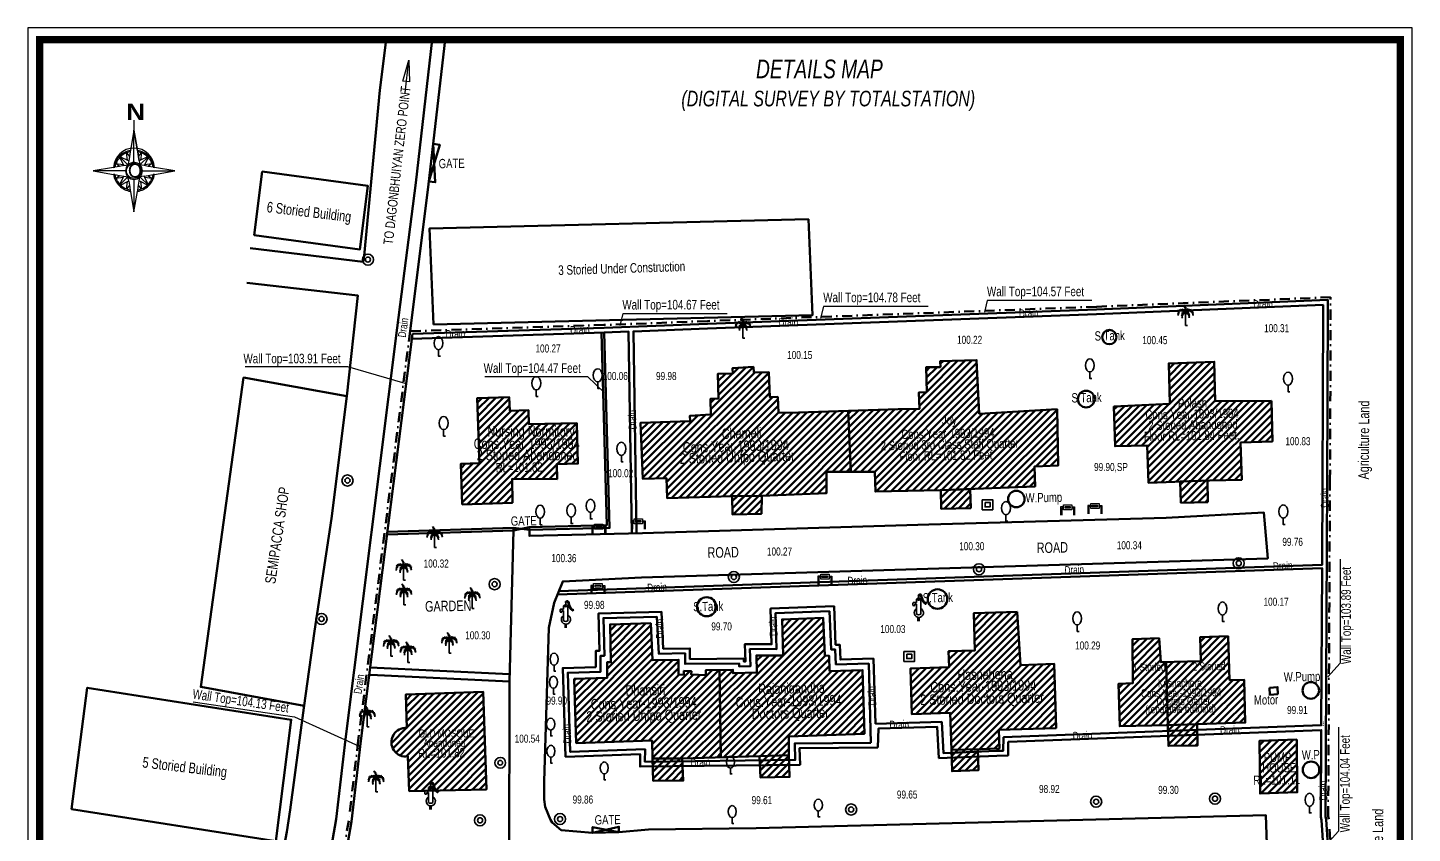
# Model space of a CAD drawing. Header units: inches. Extents: x 2762 to 13259, y 2807 to 10014.
# Drawn here: x 2762 to 7951, y 6995 to 10014 of the extents above; entities that cross this region are included whole.
import ezdxf

# ---------------------------------------------------------------- set-up
doc = ezdxf.new("R2010")
doc.units = ezdxf.units.IN
doc.header["$MEASUREMENT"] = 0
doc.linetypes.add('DASHDOT', pattern=[25.4, 12.7, -6.35, 0, -6.35])
for name, color, linetype, lineweight in [('BUILDING', 211, 'Continuous', 50), ('DIMENSION', 7, 'Continuous', 9), ('DRAIN_TANK', 150, 'Continuous', 50), ('EP', 1, 'Continuous', 35), ('Frame_1', 6, 'Continuous', 35), ('Frame_2', 5, 'Continuous', 50), ('GATE', 40, 'Continuous', 50), ('LAMP POST', 210, 'Continuous', 35), ('MANHOLE', 11, 'Continuous', 35), ('PROPERTY LINE', 10, 'Continuous', 50), ('ROAD', 92, 'Continuous', 50), ('SEMI PUCCA', 61, 'Continuous', 50), ('TEXT', 7, 'Continuous', 15), ('TREE', 106, 'Continuous', 35), ('TUBWELP12', 13, 'Continuous', 35), ('WALL', 46, 'Continuous', 50)]:
    doc.layers.add(name, color=color, linetype=linetype, lineweight=lineweight)
doc.layers.add('GV', color=10, linetype='Continuous')
doc.layers.add('NORT', color=7, linetype='Continuous')
doc.styles.add('DESCRIPTION', font='MSURVEY', dxfattribs={"height": 0.45})
doc.styles.add('MONOTEXT', font='txt')
doc.styles.add('ROMAN_SIMPLEX', font='swisscli.ttf')
doc.styles.get("Standard").update_dxf_attribs({"font": 'arial.ttf'})

# ---------------------------------------------------------------- blocks, each defined once
blk = doc.blocks.new('A$C0C8E30DC')
at = {"layer": 'TREE'}
blk.add_lwpolyline([(44, 65), (44, 0), (63, 0)], dxfattribs=at)
blk.add_ellipse((44, 131), major_axis=(0, 66), ratio=0.672742, dxfattribs=at)
blk = doc.blocks.new('A$C01564FFC')
at = {"layer": 'TREE'}
for p, q in [((3, 159), (17, 164)), ((17, 164), (7, 138)), ((14, 173), (29, 168)), ((41, 173), (17, 164)), ((17, 164), (20, 152)), ((29, 168), (27, 155)), ((29, 180), (41, 173)), ((41, 173), (35, 158)), ((66, 167), (41, 173)), ((54, 170), (45, 156)), ((47, 184), (54, 170)), ((66, 167), (54, 156)), ((61, 218), (71, 216)), ((61, 153), (75, 157)), ((80, 204), (62, 228)), ((66, 181), (66, 167)), ((83, 147), (66, 167)), ((67, 206), (80, 204)), ((68, 153), (83, 147)), ((71, 216), (71, 225)), ((71, 196), (83, 189)), ((73, 181), (85, 174)), ((75, 157), (78, 173)), ((75, 170), (84, 161)), ((80, 204), (82, 214)), ((85, 174), (80, 204)), ((83, 147), (80, 157)), ((83, 189), (90, 200)), ((83, 147), (85, 174)), ((83, 147), (102, 167)), ((88, 159), (83, 147)), ((83, 147), (104, 153)), ((83, 147), (98, 152)), ((84, 161), (95, 170)), ((85, 174), (94, 185)), ((93, 179), (93, 157)), ((93, 157), (112, 153)), ((102, 167), (110, 186)), ((102, 167), (131, 171)), ((116, 154), (102, 167)), ((129, 184), (116, 169)), ((116, 169), (132, 155)), ((131, 171), (148, 177)), ((131, 171), (154, 157)), ((136, 155), (131, 171)), ((142, 164), (158, 164)), ((144, 148), (142, 164)), ((148, 145), (154, 157)), ((154, 157), (168, 154)), ((154, 157), (164, 136)), ((0, 129), (7, 138)), ((1, 144), (12, 151)), ((1, 116), (5, 123)), ((7, 138), (3, 109)), ((5, 123), (8, 115)), ((7, 138), (13, 128)), ((12, 151), (17, 138)), ((41, 118), (53, 126)), ((42, 136), (58, 138)), ((42, 103), (48, 113)), ((44, 90), (48, 97)), ((58, 138), (48, 113)), ((48, 113), (55, 103)), ((48, 113), (48, 82)), ((48, 97), (52, 89)), ((52, 150), (71, 143)), ((53, 126), (59, 113)), ((83, 147), (58, 138)), ((58, 138), (63, 124)), ((71, 143), (68, 126)), ((75, 151), (83, 147)), ((83, 147), (78, 131)), ((83, 147), (83, 0)), ((83, 147), (111, 137)), ((89, 130), (83, 147)), ((83, 0), (105, 0)), ((97, 142), (119, 146)), ((105, 125), (97, 142)), ((106, 123), (111, 137)), ((111, 137), (128, 132)), ((111, 137), (124, 112)), ((114, 113), (118, 125)), ((117, 103), (124, 112)), ((118, 125), (131, 118)), ((121, 89), (125, 98)), ((124, 112), (133, 105)), ((124, 112), (126, 84)), ((125, 98), (129, 89)), ((155, 135), (159, 146)), ((159, 146), (172, 141)), ((159, 126), (164, 136)), ((164, 136), (173, 129)), ((164, 136), (169, 111)), ((164, 115), (166, 123)), ((166, 123), (172, 116))]:
    blk.add_line(p, q, dxfattribs=at)
blk = doc.blocks.new('A$C523241F9')
at = {"layer": 'EP'}
for radius in [66.6, 30.6]:
    blk.add_circle((67, 67), radius, dxfattribs=at)
blk = doc.blocks.new('A$C144E0197')
at = {"layer": 'GV', "ltscale": 0.5}
for p, q in [((0, 22.7), (0, 0)), ((7.7, 22.7), (0, 22.7)), ((3, 19.7), (3, 0)), ((7.7, 19.7), (3, 19.7)), ((30.7, 22.7), (38.4, 22.7)), ((30.7, 19.7), (35.4, 19.7)), ((35.4, 19.7), (35.4, 0)), ((38.4, 22.7), (38.4, 0))]:
    blk.add_line(p, q, dxfattribs=at)
for points in [[(7.7, 28.2), (30.7, 28.2), (30.7, 14.3), (7.7, 14.3)], [(12.2, 23.7), (26.2, 23.7), (26.2, 18.8), (12.2, 18.8)]]:
    blk.add_lwpolyline(points, close=True, dxfattribs=at)
blk = doc.blocks.new('A$C69525F90')
at = {"layer": 'MANHOLE'}
for points in [[(0, 115), (121, 115), (121, 0), (0, 0)], [(32, 83), (89, 83), (89, 32), (32, 32)]]:
    blk.add_lwpolyline(points, close=True, dxfattribs=at)
blk = doc.blocks.new('A$C43797EEB')
at = {"layer": 'LAMP POST'}
for major_axis in [(-45.5, 45.5), (-20, 20)]:
    blk.add_ellipse((64, 64), major_axis=major_axis, ratio=1, start_param=3.926991, end_param=10.210176, dxfattribs=at)
blk = doc.blocks.new('A$C36661D52')
at = {"layer": 'TUBWELP12'}
for p, q in [((2.9, 15.6), (0.3, 15.6)), ((2.9, 14.3), (1.5, 14.3)), ((1.5, 14.3), (1.5, 13.4)), ((2.9, 18.4), (2.9, 15.6)), ((2.9, 14.3), (2.9, 5.9)), ((4.7, 17.6), (4.7, 21.2)), ((4.7, 17.6), (4.9, 17.6)), ((4.9, 17.6), (4.9, 21.2)), ((6.6, 18.4), (6.6, 5.9)), ((4.1, 3.3), (4.1, 0)), ((5.2, 3.2), (5.2, 0))]:
    blk.add_line(p, q, dxfattribs=at)
for points in [[(0.3, 15.6, 0.260559), (0, 14.8), (0, 13.4)], [(0, 13.4, 0.691907), (1.5, 13.4, 0.220432)], [(2.9, 18.4, -0.20171), (4.7, 19.2, -0.20171)], [(2.9, 18.4, 0.20171), (4.7, 17.6, 0.20171)], [(4.9, 22, -0.471821), (6.8, 22.3, -0.153), (7.5, 21, 0.080075), (9.2, 16.6, 0.193066), (11.1, 15.2), (10.5, 14.2), (8.4, 16), (7.3, 18.7), (6.4, 21.4, 0.466022), (5.2, 21.8)], [(4.9, 19.2, -0.188588), (6.6, 18.4)], [(4.9, 17.6, 0.188588), (6.6, 18.4)]]:
    blk.add_lwpolyline(points, format="xyb", dxfattribs=at)
blk.add_circle((4.9, 21.6), 0.429, dxfattribs=at)
for centre, radius, start, end in [((4.9, 7), 3.85, 121.7231, 64.8228), ((4.7, 9.4), 3.99, 242.676, 297.324)]:
    blk.add_arc(centre, radius, start, end, dxfattribs=at)
blk = doc.blocks.new('*E1')
at = {"layer": 'TEXT', "color": 7, "linetype": 'Continuous', "lineweight": -3}
blk.add_arc((0, 0), 13.3, 89.9955, 90, dxfattribs=at)
blk = doc.blocks.new('A$C1DCF76E5')
at = {"layer": 'NORT', "color": 212, "linetype": 'Continuous', "lineweight": -3}
for p, q in [((45, 100.9), (45, 90)), ((45, 54.3), (45, 90)), ((45, 54.3), (45, 90)), ((35.7, 45), (0, 45)), ((45, 35.7), (45, 0)), ((54.3, 45), (90, 45))]:
    blk.add_line(p, q, dxfattribs=at)
at = {"layer": 'NORT', "color": 7, "linetype": 'Continuous', "lineweight": -3}
for p, q in [((45, 90), (41.2, 67.6)), ((48.8, 67.6), (45, 90)), ((45, 90), (48.8, 67.6)), ((29.4, 59.8), (28.8, 61.2)), ((30.1, 60.5), (28.8, 61.2)), ((28.8, 61.2), (30.1, 60.5)), ((28.8, 61.2), (28.8, 61.2)), ((28.8, 61.2), (29.4, 59.8)), ((38.4, 51.6), (28.8, 61.2)), ((36.8, 64.9), (40, 60.7)), ((37.8, 56.8), (36.8, 64.9)), ((40.9, 66.1), (40, 60.7)), ((40.9, 66.1), (41.2, 67.6)), ((40.9, 66.1), (41.2, 67.6)), ((41.2, 67.6), (40.9, 66.1)), ((40.9, 66.1), (40.9, 66.1)), ((48.8, 67.6), (48.8, 67.6)), ((49.1, 66.1), (48.8, 67.6)), ((48.8, 67.6), (49.1, 66.1)), ((50, 60.7), (49.1, 66.1)), ((49.1, 66.1), (49.1, 66.1)), ((49.1, 66.1), (50, 60.7)), ((49.1, 66.1), (49.1, 66.1)), ((50, 60.7), (53.2, 64.9)), ((51.6, 51.6), (61.2, 61.2)), ((53.2, 64.9), (52.2, 56.8)), ((59.8, 60.5), (61.2, 61.2)), ((61.2, 61.2), (59.8, 60.5)), ((60.5, 59.8), (61.2, 61.2)), ((61.2, 61.2), (60.5, 59.8)), ((61.2, 61.2), (61.2, 61.2)), ((22.4, 48.8), (0, 45)), ((23.9, 49.1), (22.4, 48.8)), ((22.4, 48.8), (23.9, 49.1)), ((22.4, 48.8), (22.4, 48.8)), ((29.2, 50), (23.9, 49.1)), ((23.9, 49.1), (23.9, 49.1)), ((29.2, 50), (25.1, 53.2)), ((25.1, 53.2), (33.2, 52.2)), ((33.9, 50.8), (29.2, 50)), ((29.4, 59.8), (29.4, 59.8)), ((29.4, 59.8), (33.2, 52.2)), ((30.1, 60.5), (37.8, 56.8)), ((30.1, 60.5), (30.1, 60.5)), ((33.2, 52.2), (33.9, 50.8)), ((33.9, 50.8), (38.4, 51.6)), ((37.8, 56.8), (39.2, 56.1)), ((39.2, 56.1), (38.4, 51.6)), ((38.4, 51.6), (38.4, 51.6)), ((40, 60.7), (39.2, 56.1)), ((45, 54.3), (45, 54.3)), ((50.8, 56.1), (50, 60.7)), ((50, 60.7), (50.8, 56.1)), ((50, 60.7), (50, 60.7)), ((52.2, 56.8), (50.8, 56.1)), ((50.8, 56.1), (51.6, 51.6)), ((50.8, 56.1), (51.6, 51.6)), ((50.8, 56.1), (50.8, 56.1)), ((51.6, 51.6), (51.6, 51.6)), ((51.6, 51.6), (51.6, 51.6)), ((56.1, 50.8), (51.6, 51.6)), ((59.8, 60.5), (52.2, 56.8)), ((56.8, 52.2), (56.1, 50.8)), ((60.7, 50), (56.1, 50.8)), ((60.5, 59.8), (56.8, 52.2)), ((56.8, 52.2), (64.8, 53.2)), ((59.8, 60.5), (59.8, 60.5)), ((60.5, 59.8), (60.5, 59.8)), ((64.8, 53.2), (60.7, 50)), ((66.1, 49.1), (60.7, 50)), ((66.1, 49.1), (67.6, 48.8)), ((66.1, 49.1), (67.6, 48.8)), ((66.1, 49.1), (66.1, 49.1)), ((67.6, 48.8), (66.1, 49.1)), ((90, 45), (67.6, 48.8)), ((0, 45), (22.4, 41.2)), ((23.9, 40.9), (22.4, 41.2)), ((23.9, 40.9), (22.4, 41.2)), ((22.4, 41.2), (23.9, 40.9)), ((23.9, 40.9), (23.9, 40.9)), ((23.9, 40.9), (29.2, 40)), ((25.1, 36.8), (29.2, 40)), ((33.2, 37.8), (25.1, 36.8)), ((38.4, 38.4), (28.8, 28.8)), ((29.2, 40), (33.9, 39.2)), ((29.4, 30.1), (33.2, 37.8)), ((30.1, 29.4), (37.8, 33.2)), ((33.2, 37.8), (33.9, 39.2)), ((33.9, 39.2), (38.4, 38.4)), ((36.8, 25.1), (37.8, 33.2)), ((37.8, 33.2), (39.2, 33.9)), ((39.2, 33.9), (38.4, 38.4)), ((38.4, 38.4), (38.4, 38.4)), ((39.2, 33.9), (40, 29.2)), ((50, 29.2), (50.8, 33.9)), ((50.8, 33.9), (51.6, 38.4)), ((52.2, 33.2), (50.8, 33.9)), ((56.1, 39.2), (51.6, 38.4)), ((51.6, 38.4), (61.2, 28.8)), ((51.6, 38.4), (51.6, 38.4)), ((52.2, 33.2), (53.2, 25.1)), ((59.8, 29.4), (52.2, 33.2)), ((56.1, 39.2), (60.7, 40)), ((56.8, 37.8), (56.1, 39.2)), ((64.8, 36.8), (56.8, 37.8)), ((60.5, 30.1), (56.8, 37.8)), ((60.7, 40), (66.1, 40.9)), ((60.7, 40), (64.8, 36.8)), ((66.1, 40.9), (67.6, 41.2)), ((67.6, 41.2), (66.1, 40.9)), ((66.1, 40.9), (66.1, 40.9)), ((67.6, 41.2), (90, 45)), ((67.6, 41.1), (67.6, 41.2)), ((29.4, 30.1), (28.8, 28.8)), ((28.8, 28.8), (29.4, 30.1)), ((30.1, 29.4), (28.8, 28.8)), ((30.1, 29.4), (28.8, 28.8)), ((28.8, 28.8), (30.1, 29.4)), ((28.8, 28.8), (28.8, 28.8)), ((29.4, 30.1), (29.4, 30.1)), ((30.1, 29.4), (30.1, 29.4)), ((40, 29.2), (36.8, 25.1)), ((40, 29.2), (40.9, 23.9)), ((40.9, 23.9), (41.2, 22.4)), ((40.9, 23.9), (40.9, 23.9)), ((41.2, 22.4), (40.9, 23.9)), ((41.1, 22.4), (41.2, 22.4)), ((41.2, 22.4), (45, 0)), ((45, 0), (48.8, 22.4)), ((49.1, 23.9), (48.8, 22.4)), ((49.1, 23.9), (48.8, 22.4)), ((48.8, 22.4), (49.1, 23.9)), ((49.1, 23.9), (50, 29.2)), ((49.1, 23.9), (49.1, 23.9)), ((53.2, 25.1), (50, 29.2)), ((59.8, 29.4), (61.2, 28.8)), ((59.8, 29.4), (59.8, 29.4)), ((61.2, 28.8), (59.8, 29.4)), ((60.5, 30.1), (61.2, 28.8)), ((60.5, 30.1), (60.5, 30.1)), ((61.2, 28.8), (60.5, 30.1)), ((61.2, 28.8), (61.2, 28.8))]:
    blk.add_line(p, q, dxfattribs=at)
at = {"layer": 'NORT', "color": 7, "linetype": 'Continuous', "lineweight": -3, "extrusion": (0, 0, -1)}
for q in [(48.8, 67.6), (49.1, 66.1)]:
    blk.add_line((48.8, 67.6), q, dxfattribs=at)
at = {"layer": 'NORT', "color": 32, "linetype": 'Continuous', "lineweight": -3}
blk.add_line((45.8, 54.3), (45, 54.3), dxfattribs=at)
at = {"layer": 'NORT', "color": 170}
blk.add_arc((45, 47.5), 22.6, 3.3364, 176.6654, dxfattribs=at)
at = {"layer": 'NORT', "color": 7, "linetype": 'Continuous', "lineweight": -3}
for major_axis, start_param, end_param in [((16.2, 16.2), 1.570792, 2.187972), ((16.2, 16.2), 0.953618, 1.570797), ((15.2, 15.2), 1.178098, 1.547984), ((-15.2, 15.2), -0.593641, -0.392702), ((16.2, 16.2), 0.000004, 0.617184), ((15.2, 15.2), 0.392699, 0.593638), ((15.2, 15.2), 0.022808, 0.392694), ((16.2, 16.2), 5.666011, 6.28319), ((-15.2, 15.2), 0.392699, 0.593638), ((15.2, 15.2), 1.593605, 1.963491), ((-15.2, 15.2), 4.31969, 4.689576), ((-15.2, 15.2), 4.118733, 4.319672), ((16.2, 16.2), 2.524421, 3.1416), ((-15.2, 15.2), 0.977139, 1.178078), ((-15.2, 15.2), 1.178097, 1.547984), ((-15.2, 15.2), 3.164388, 3.534274), ((-16.2, 16.2), 3.141586, 3.758765), ((15.2, 15.2), 5.105088, 5.306027), ((16.2, 16.2), 3.141587, 3.758766), ((15.2, 15.2), 3.164418, 3.534304), ((-15.2, 15.2), 1.963496, 2.164434), ((-16.2, 16.2), 2.524424, 3.141603), ((-15.2, 15.2), 2.547982, 2.748921), ((15.2, 15.2), 4.31969, 4.689576)]:
    blk.add_ellipse((45, 45), major_axis=major_axis, ratio=1, start_param=start_param, end_param=end_param, dxfattribs=at)
at = {"layer": 'NORT', "color": 32, "linetype": 'Continuous', "lineweight": -3}
for major_axis, start_param, end_param in [((-6.59, 6.59), 0, 0.785398), ((5.83, 5.83), 5.497787, 11.780972), ((6.59, 6.59), 0.785399, 1.570796), ((-6.59, 6.59), -0.87655, -0.785477), ((-6.59, 6.59), -1.223673, -0.87655), ((-6.59, 6.59), 4.712389, 5.059512), ((-6.59, 6.59), 3.926999, 4.712369), ((-6.59, 6.59), 0.785399, 1.570796), ((6.59, 6.59), 3.141593, 3.926991), ((-6.59, 6.59), 2.356195, 3.141592), ((-6.59, 6.59), 3.141593, 3.926998)]:
    blk.add_ellipse((45, 45), major_axis=major_axis, ratio=1, start_param=start_param, end_param=end_param, dxfattribs=at)
at = {"layer": 'NORT', "linetype": 'Continuous', "xscale": 0.6997729298727791, "yscale": 0.699772929878236, "zscale": 0.6997729297315451}
blk.add_blockref('*E1', (45, 45), dxfattribs=at)
at = {"layer": 'NORT', "insert": (36.4, 119), "char_height": 18, "attachment_point": 1}
blk.add_mtext('{\\fArial Black|b0|i0|c0|p34;\\H1x;\\C0;N\\Ftxt.shx|c0;\\C256;}', dxfattribs=at)
at = {"layer": 'NORT', "color": 104, "insert": (38, 52.7), "char_height": 14.87, "width": 21.288, "attachment_point": 1, "rotation": 1.0026}
blk.add_mtext('{\\fVerdana|b0|i0|c0|p34;O}', dxfattribs=at)

msp = doc.modelspace()

# ---------------------------------------------------------------- hatches: boundary and pattern name
at = {"layer": 'BUILDING'}
h = msp.add_hatch(dxfattribs=at)
h.set_pattern_fill('ANSI31', color=256, scale=150, style=0)
h.paths.add_polyline_path([(5575.4, 8571.3), (5572.6, 8630.7), (5542.4, 8629.9), (5539, 8723.7), (5483, 8722.2), (5481.5, 8742.9), (5403.1, 8738.3), (5403.8, 8718), (5348.2, 8716.7), (5350.9, 8624.7), (5320.3, 8622.7), (5321.7, 8564.3), (5243.2, 8559.5), (5244, 8539.5), (5058.5, 8532.7), (5066.6, 8323.9), (5155.2, 8326), (5157.9, 8251.5), (5401.9, 8258.3), (5512.6, 8260.3), (5755.3, 8269.5), (5755.3, 8349.7), (5846.1, 8349.7), (5837, 8578.4), (5650.3, 8572.4)])
h.paths.add_polyline_path([(5511.3, 8192.3), (5512.6, 8260.3), (5401.9, 8258.3), (5403.3, 8189.2)])
h.paths.add_polyline_path([(5192.5, 8355.8), (5668, 8369.1), (5665.9, 8444.8), (5190.4, 8431.6)], flags=24)
h.paths.add_polyline_path([(5206.7, 8404.2), (5650.7, 8416.5), (5648.8, 8484.6), (5204.8, 8472.3)], flags=24)
h.paths.add_polyline_path([(5353.3, 8461.1), (5527.8, 8466), (5526.1, 8527.8), (5351.6, 8523)], flags=24)
h = msp.add_hatch(dxfattribs=at)
h.set_pattern_fill('ANSI31', color=256, scale=150, style=0)
h.paths.add_polyline_path([(6104.4, 8586), (6023.7, 8584.3), (5837, 8578.4), (5846.1, 8349.7), (5936.8, 8349.8), (5938.9, 8275.4), (6181.7, 8280.4), (6183.3, 8280.4), (6183.3, 8280.4), (6293.6, 8285), (6537.1, 8295), (6535.4, 8369.9), (6623.3, 8373), (6619.6, 8584.4), (6328, 8567.6), (6318.1, 8768.4), (6181.6, 8764.6), (6182.4, 8742.5), (6128.3, 8741.6), (6131, 8648.7), (6101.1, 8646.7)])
h.paths.add_polyline_path([(6183.3, 8280.4), (6293.6, 8285), (6295.7, 8213.6), (6184.6, 8211.3), (6183.3, 8280.4), (6181.7, 8280.4), (5938.9, 8275.4), (5936.8, 8349.8), (5755.3, 8349.7), (5755.3, 8269.5), (5512.6, 8260.3), (5511.3, 8192.3), (5403.3, 8189.2), (5401.9, 8258.3), (5512.6, 8260.3), (5755.3, 8269.5), (5755.3, 8349.7), (5936.8, 8349.8), (5938.9, 8275.4), (6181.7, 8280.4), (6183.3, 8280.4)])
h.paths.add_polyline_path([(6020.2, 8380.3), (6427.6, 8387.7), (6426.7, 8441.2), (6019.2, 8433.9)], flags=24)
h.paths.add_polyline_path([(5948.4, 8418.8), (6505.3, 8428.9), (6504.2, 8485.2), (5947.4, 8475.1)], flags=24)
h.paths.add_polyline_path([(6026.6, 8457.9), (6416.8, 8465), (6415.8, 8524.8), (6025.5, 8517.7)], flags=24)
h.paths.add_polyline_path([(6176.3, 8506.7), (6257.4, 8508.2), (6256.2, 8573.7), (6175.1, 8572.2)], flags=24)
h = msp.add_hatch(dxfattribs=at)
h.set_pattern_fill('ANSI31', color=256, scale=150, style=0)
h.paths.add_polyline_path([(7422.6, 8615.1), (7212.2, 8614), (7208.3, 8762.2), (7037.9, 8756.2), (7041.9, 8604.2), (6832.5, 8594.3), (6836.8, 8445.8), (6956.9, 8448.9), (6962.1, 8309), (7192, 8317), (7311.7, 8320.1), (7307.3, 8459.2), (7426.4, 8463.7)])
h.paths.add_polyline_path([(7183, 8316.7), (7081, 8313), (7083.5, 8234.1), (7184, 8236.4)])
h.paths.add_polyline_path([(6936, 8454.8), (7343.4, 8462.2), (7342.4, 8515.7), (6935, 8508.3)], flags=24)
h.paths.add_polyline_path([(6951.6, 8495.5), (7319.9, 8502.2), (7319, 8556.6), (6950.6, 8549.9)], flags=24)
h.paths.add_polyline_path([(6941.6, 8531.4), (7331.9, 8538.5), (7330.8, 8598.3), (6940.5, 8591.2)], flags=24)
h.paths.add_polyline_path([(7063.8, 8579.2), (7192.6, 8581.5), (7191.7, 8634.7), (7062.9, 8632.4)], flags=24)
h = msp.add_hatch(dxfattribs=at)
h.set_pattern_fill('ANSI31', color=256, scale=150, style=0)
h.paths.add_polyline_path([(4640, 8528.2), (4638.5, 8581), (4568.5, 8578.7), (4566.4, 8629.4), (4446.3, 8625.8), (4454.3, 8382.6), (4385.3, 8379.7), (4390.3, 8227.6), (4578.1, 8233.8), (4577.1, 8323.1), (4745.7, 8322.2), (4744.7, 8378.6), (4823.5, 8380.8), (4819.9, 8531.6)])
h.paths.add_polyline_path([(4507.2, 8337.7), (4726.7, 8341.7), (4725.7, 8395.2), (4506.2, 8391.2)], flags=24)
h.paths.add_polyline_path([(4432.9, 8381.7), (4852.1, 8381.7), (4852.1, 8443.6), (4432.9, 8443.6)], flags=9)
h.paths.add_polyline_path([(4421.9, 8419.3), (4866.1, 8419.3), (4866.1, 8487.3), (4421.9, 8487.3)], flags=9)
h.paths.add_polyline_path([(4471.8, 8459.3), (4854.8, 8459.3), (4854.8, 8533.8), (4471.8, 8533.8)], flags=9)
h = msp.add_hatch(dxfattribs=at)
h.set_pattern_fill('ANSI31', color=256, scale=150, style=0)
edge = h.paths.add_edge_path()
edge.add_line((5890.6, 7606.7), (5767.2, 7603.1))
edge.add_line((5767.2, 7603.1), (5765.2, 7660.4))
edge.add_line((5765.2, 7660.4), (5749.2, 7660.9))
edge.add_line((5749.2, 7660.9), (5743.3, 7802.3))
edge.add_line((5743.3, 7802.3), (5588.9, 7796.6))
edge.add_line((5588.9, 7796.6), (5593.1, 7661.4))
edge.add_line((5593.1, 7661.4), (5492.8, 7661.8))
edge.add_line((5492.8, 7661.8), (5494.8, 7598.2))
edge.add_line((5494.8, 7598.2), (5405.1, 7595))
edge.add_line((5405.1, 7595), (5404.7, 7607.8))
edge.add_line((5404.7, 7607.8), (5354, 7607.2))
edge.add_line((5354, 7607.2), (5359.5, 7280))
edge.add_line((5359.5, 7280), (5387.5, 7280.9))
edge.add_ellipse((5395.4, 7261.8), major_axis=(0, 22.4), ratio=0.672742, start_angle=330.7431, end_angle=391.5999, ccw=False)
edge.add_line((5402.8, 7281.3), (5504.9, 7284.4))
edge.add_line((5504.9, 7284.4), (5614.5, 7287.8))
edge.add_line((5614.5, 7287.8), (5613.8, 7357.6))
edge.add_line((5613.8, 7357.6), (5897.7, 7368.1))
edge.add_line((5897.7, 7368.1), (5890.6, 7606.7))
h.paths.add_polyline_path([(5614.5, 7287.8), (5504.9, 7284.4), (5505.5, 7268.5), (5615.1, 7269.8)])
h.paths.add_polyline_path([(5615.1, 7269.8), (5505.5, 7268.5), (5506.2, 7250.5), (5615.7, 7251.8)])
h.paths.add_polyline_path([(5615.7, 7251.8), (5506.2, 7250.5), (5508, 7204.4), (5617.2, 7206.6)])
h.paths.add_polyline_path([(5464.9, 7409.6), (5784.7, 7416), (5783.4, 7480.1), (5463.6, 7473.7)], flags=24)
h.paths.add_polyline_path([(5403.8, 7450.1), (5847.9, 7459.1), (5846.6, 7527.1), (5402.5, 7518.1)], flags=24)
h.paths.add_polyline_path([(5487.1, 7493.3), (5765.1, 7499), (5763.6, 7573.7), (5485.6, 7568.1)], flags=24)
h = msp.add_hatch(dxfattribs=at)
h.set_pattern_fill('ANSI31', color=256, scale=150, style=0)
h.paths.add_polyline_path([(6608.9, 7629.7), (6482, 7625.6), (6470, 7824.8), (6307.4, 7819.8), (6311.6, 7680.4), (6213, 7677.1), (6215.3, 7618.2), (6070.2, 7612.2), (6075.2, 7441.5), (6219.2, 7446.2), (6224.1, 7307.4), (6333.2, 7310.5), (6403.2, 7313.3), (6401.8, 7382.5), (6615.7, 7389.2)])
h.paths.add_polyline_path([(6323, 7310.2), (6224.1, 7307.4), (6224.3, 7297), (6323.2, 7301)])
h.paths.add_polyline_path([(6323.2, 7301), (6224.3, 7297), (6224.8, 7279), (6323.6, 7283)])
h.paths.add_polyline_path([(6323.6, 7283), (6224.8, 7279), (6226, 7227.5), (6324.7, 7231.2)])
h.paths.add_polyline_path([(6095.7, 7462.1), (6600.9, 7472.3), (6599.7, 7536.4), (6094.4, 7526.2)], flags=24)
h.paths.add_polyline_path([(6133.8, 7506.3), (6577.9, 7515.3), (6576.5, 7583.3), (6132.4, 7574.4)], flags=24)
h.paths.add_polyline_path([(6235.9, 7557.8), (6464.9, 7562.5), (6463.6, 7623.1), (6234.7, 7618.4)], flags=24)
h = msp.add_hatch(dxfattribs=at)
h.set_pattern_fill('ANSI31', color=256, scale=150, style=0)
h.paths.add_polyline_path([(5354, 7607.2), (5303.3, 7606.7), (5302.7, 7587.9), (5248.6, 7589.6), (5249, 7602.4), (5221.3, 7603.5), (5220.3, 7588.4), (5200.6, 7589.8), (5201.2, 7645.4), (5103.8, 7643.8), (5096.6, 7782.3), (4944.2, 7778), (4947.7, 7635.9), (4932.8, 7636.1), (4932.9, 7577.2), (4810.1, 7573.5), (4817.8, 7333.1), (5101.6, 7342.6), (5103.8, 7275), (5214.1, 7275.6), (5359.5, 7280)])
h.paths.add_polyline_path([(5214.1, 7275.6), (5103.8, 7275), (5104.1, 7263.7), (5214.6, 7265)])
h.paths.add_polyline_path([(5214.6, 7265), (5104.1, 7263.7), (5104.7, 7245.7), (5215.5, 7247)])
h.paths.add_polyline_path([(5215.5, 7247), (5104.7, 7245.7), (5106.2, 7191.4), (5218.2, 7192.8)])
h.paths.add_polyline_path([(4842.4, 7389.5), (5318, 7399.1), (5316.4, 7474.9), (4840.8, 7465.3)], flags=24)
h.paths.add_polyline_path([(4861.2, 7442.3), (5305.2, 7451.3), (5303.9, 7519.4), (4859.8, 7510.4)], flags=24)
h.paths.add_polyline_path([(4992.5, 7499.2), (5178.9, 7502.9), (5177.7, 7563.5), (4991.3, 7559.7)], flags=24)
h = msp.add_hatch(dxfattribs=at)
h.set_pattern_fill('ANSI31', color=256, scale=150, style=0)
h.paths.add_polyline_path([(7320.2, 7570.4), (7266.2, 7569.1), (7260.3, 7733.8), (7155.8, 7729.8), (7158.3, 7640.5), (7008.1, 7636.8), (7001.8, 7726), (6901.8, 7722.4), (6903.9, 7558), (6850.1, 7555.7), (6854.6, 7396.3), (7034.8, 7400.5), (7144.8, 7404.1), (7144.8, 7404.1), (7324.9, 7409.9)])
h.paths.add_polyline_path([(7144.8, 7404.1), (7034.8, 7400.5), (7035.4, 7378.3), (7145.2, 7382.5)])
h.paths.add_polyline_path([(7145.2, 7382.5), (7035.4, 7378.3), (7035.9, 7360.3), (7145.5, 7364.5)])
h.paths.add_polyline_path([(7145.5, 7364.5), (7035.9, 7360.3), (7037, 7322.5), (7146.2, 7324.7)])
h.paths.add_polyline_path([(7119.1, 7596.5), (7266.7, 7598.5), (7266.1, 7645.3), (7118.5, 7643.4)], flags=24)
h.paths.add_polyline_path([(6895.7, 7593.7), (7042.3, 7595.7), (7041.6, 7642.5), (6895, 7640.6)], flags=25)
h.paths.add_polyline_path([(6941.1, 7427.4), (7241.4, 7431.4), (7240.6, 7487.9), (6940.3, 7483.8)], flags=24)
h.paths.add_polyline_path([(6984, 7464.3), (7208.6, 7467.3), (7208, 7515.9), (6983.4, 7512.9)], flags=24)
h.paths.add_polyline_path([(6925.8, 7492.4), (7262.3, 7496.9), (7261.6, 7548.5), (6925.1, 7543.9)], flags=24)
h.paths.add_polyline_path([(6989.8, 7533.5), (7182.4, 7536.1), (7181.8, 7582.1), (6989.2, 7579.5)], flags=24)
h = msp.add_hatch(dxfattribs=at)
h.set_pattern_fill('ANSI31', color=256, scale=150, style=0)
h.paths.add_polyline_path([(7517.5, 7346.2), (7378.1, 7341.1), (7380.2, 7143.9), (7519.6, 7149)])
h.paths.add_polyline_path([(7379.8, 7211.9), (7532.3, 7214.7), (7531.3, 7269.2), (7378.8, 7266.4)], flags=9)
h.paths.add_polyline_path([(7385.5, 7252.2), (7509.9, 7254.4), (7509, 7307.8), (7384.5, 7305.5)], flags=24)
h.paths.add_polyline_path([(7346.6, 7166.5), (7566.1, 7170.5), (7565.1, 7224), (7345.6, 7220)], flags=9)
at = {"layer": 'SEMI PUCCA'}
h = msp.add_hatch(dxfattribs=at)
h.set_pattern_fill('ANSI31', color=256, scale=150, style=0)
h.paths.add_polyline_path([(4186.8, 7283.6), (4191.6, 7153.2), (4480.9, 7159.8), (4469, 7524.8), (4179.2, 7515.4), (4182.9, 7389.8, 1.132181)])
h.paths.add_polyline_path([(4215.9, 7267.4), (4435.4, 7271.4), (4434.4, 7324.9), (4214.9, 7320.9)], flags=24)
h.paths.add_polyline_path([(4233.5, 7310.3), (4413.3, 7310.3), (4413.3, 7356.2), (4233.5, 7356.2)], flags=24)
h.paths.add_polyline_path([(4218.4, 7344.6), (4441.1, 7344.6), (4441.1, 7393.2), (4218.4, 7393.2)], flags=24)

# ---------------------------------------------------------------- linework, layer by layer
at = {"layer": 'BUILDING'}
for points in [[(3640.8, 9474.7), (4036.8, 9421.2), (4007, 9183.3), (3610.9, 9236.8)], [(6470, 7824.8), (6307.4, 7819.8), (6311.6, 7680.4), (6213, 7677.1), (6215.3, 7618.2), (6070.2, 7612.2), (6075.2, 7441.5), (6219.2, 7446.2), (6224.1, 7307.4), (6333.2, 7310.5), (6403.2, 7313.3), (6401.8, 7382.5), (6615.7, 7389.2), (6608.9, 7629.7), (6482, 7625.6), (6470, 7824.8)], [(3691.1, 6966.1), (2925.9, 7085.9), (2984.5, 7540.5), (3749.6, 7420.7)]]:
    msp.add_lwpolyline(points, close=True, dxfattribs=at)
for points in [[(4282.5, 8902.1), (4267.3, 9261.1), (5687.9, 9296.1), (5703.1, 8937.2), (4282.5, 8902.1)], [(5401.9, 8258.3), (5157.9, 8251.5), (5155.2, 8326), (5066.6, 8323.9), (5058.5, 8532.7), (5244, 8539.5), (5243.2, 8559.5), (5321.7, 8564.3), (5320.3, 8622.7), (5350.9, 8624.7), (5348.2, 8716.7), (5403.8, 8718), (5403.1, 8738.3), (5481.5, 8742.9), (5483, 8722.2), (5539, 8723.7), (5542.4, 8629.9), (5572.6, 8630.7), (5575.4, 8571.3), (5650.3, 8572.4), (6023.7, 8584.3), (6104.4, 8586), (6101.1, 8646.7), (6131, 8648.7), (6128.3, 8741.6), (6182.4, 8742.5), (6181.6, 8764.6), (6318.1, 8768.4), (6328, 8567.6), (6328, 8567.6), (6619.6, 8584.4), (6623.3, 8373), (6535.4, 8369.9), (6537.1, 8295)], [(7422.6, 8615.1), (7212.2, 8614), (7208.3, 8762.2), (7037.9, 8756.2), (7041.9, 8604.2), (6832.5, 8594.3), (6836.8, 8445.8), (6956.9, 8448.9), (6962.1, 8309), (7192, 8317), (7311.7, 8320.1), (7307.3, 8459.2), (7426.4, 8463.7), (7422.6, 8615.1)], [(4390.3, 8227.6), (4578.1, 8233.8), (4577.1, 8323.1), (4745.7, 8322.2), (4744.7, 8378.6), (4823.5, 8380.8), (4819.9, 8531.6), (4640, 8528.2), (4638.5, 8581), (4568.5, 8578.7), (4566.4, 8629.4), (4446.3, 8625.8), (4454.3, 8382.6), (4385.3, 8379.7), (4390.3, 8227.6)], [(5846.1, 8349.7), (5837, 8578.4)], [(5512.6, 8260.3), (5401.9, 8258.3), (5403.3, 8189.2), (5511.3, 8192.3), (5512.6, 8260.3), (5755.3, 8269.5), (5755.3, 8349.7), (5936.8, 8349.8), (5938.9, 8275.4), (6181.7, 8280.4), (6537.1, 8295), (6535.5, 8294.9)], [(7184, 8236.4), (7083.5, 8234.1), (7081, 8313), (7183, 8316.7), (7184, 8236.4)], [(6293.6, 8285), (6293.6, 8285), (6295.7, 8213.6), (6184.6, 8211.3), (6183.3, 8280.4), (6293.6, 8285)], [(5103.8, 7275), (5101.6, 7342.6), (4817.8, 7333.1), (4810.1, 7573.5), (4932.9, 7577.2), (4932.8, 7636.1), (4947.7, 7635.9), (4944.2, 7778), (5096.6, 7782.3), (5096.6, 7782.3), (5103.8, 7643.8), (5201.2, 7645.4), (5200.6, 7589.8), (5220.3, 7588.4), (5221.3, 7603.5), (5249, 7602.4), (5248.6, 7589.6), (5302.7, 7587.9), (5303.3, 7606.7), (5404.7, 7607.8), (5405.1, 7595), (5494.8, 7598.2), (5492.8, 7661.8), (5492.8, 7661.8), (5593.1, 7661.4), (5588.9, 7796.6), (5743.3, 7802.3), (5749.2, 7660.9), (5765.2, 7660.4), (5767.2, 7603.1), (5890.6, 7606.7), (5897.7, 7368.1), (5613.8, 7357.6), (5614.5, 7287.8), (5617.2, 7206.6), (5508, 7204.4), (5504.9, 7284.4), (5614.5, 7287.8)], [(7324.9, 7409.9), (7320.2, 7570.4), (7266.2, 7569.1), (7260.3, 7733.8), (7155.8, 7729.8), (7158.3, 7640.5), (7008.1, 7636.8), (7001.8, 7726), (6901.8, 7722.4), (6903.9, 7558), (6850.1, 7555.7), (6854.6, 7396.3), (7034.8, 7400.5), (7037, 7322.5), (7146.2, 7324.7), (7144.8, 7404.1), (7324.9, 7409.9), (7034.8, 7400.5)], [(7028.7, 7635.8), (7034.8, 7400.5)], [(5359.5, 7280), (5354, 7607.2)], [(7517.5, 7346.2), (7378.1, 7341.1), (7380.2, 7143.9), (7519.6, 7149), (7517.5, 7346.2)], [(5504.9, 7284.4), (5214.1, 7275.6), (5218.2, 7192.8), (5106.2, 7191.4), (5103.8, 7275), (5214.1, 7275.6)], [(6224.1, 7307.4), (6226, 7227.5), (6324.7, 7231.2), (6323, 7310.2)]]:
    msp.add_lwpolyline(points, dxfattribs=at)
at = {"layer": 'DRAIN_TANK'}
for points in [[(4326.4, 9968.9), (4264.2, 9427.4), (4194.5, 8876.3)], [(4752.1, 7902.8), (7612.7, 8000.8), (7614.4, 8319.6), (7615.6, 8614.2), (7616.8, 8975), (6767.7, 8940.5), (5310, 8886.6), (5031.6, 8876), (5043.6, 8119)], [(5025.6, 8118.7), (5013.6, 8875.3), (4922.3, 8871.9), (4201, 8848.5)], [(5938.6, 7405.1), (5938.6, 7405.1), (6187.4, 7412.6), (6193.5, 7295.7), (6392.6, 7303.8), (6418.1, 7304.3), (6419.1, 7354.9), (7609.5, 7400.2), (7612.7, 7988.8), (4747.3, 7890.6)], [(5938.6, 7405.1), (5931.4, 7649.9), (5807.7, 7646.3), (5805.8, 7701.3), (5789.6, 7701.8), (5783.5, 7845.8), (5545.7, 7837.1), (5549.8, 7703.6), (5449.6, 7704), (5451.5, 7638.7), (5445.8, 7638.5), (5445.4, 7650.2), (5243.3, 7648), (5243.7, 7688.2), (5143.7, 7686.5), (5136.5, 7825.4), (4901.2, 7818.9), (4904.6, 7678.4), (4890.7, 7678.6), (4890.8, 7618), (4766.8, 7614.2), (4777.4, 7281.8), (5057.4, 7291.6), (5056.8, 7245.1), (5656.6, 7252.3), (5654.7, 7314.3), (5948.1, 7316.6)], [(4045.1, 7616.3), (4566.9, 7591.2)], [(4045.9, 7588.5), (4567.7, 7563.4)], [(5948.1, 7316.6), (5949.8, 7387.4), (6170.3, 7394.1), (6176.4, 7277), (6393.2, 7285.8), (6435.8, 7286.7), (6436.7, 7337.6), (7609.4, 7382.1), (7607.6, 7056.6), (7610, 7044.3), (7635.2, 6666), (7745.5, 5048), (7745.5, 5048)]]:
    msp.add_lwpolyline(points, dxfattribs=at)
msp.add_lwpolyline([(5921.4, 7334.4), (5921.4, 7334.4), (5913.9, 7631.4), (5790.4, 7627.8), (5788.4, 7683.8), (5772.3, 7684.2), (5766.3, 7827.1), (5564.2, 7819.7), (5568.3, 7685.5), (5468.1, 7685.9), (5470.1, 7621.4), (5428.3, 7619.9), (5428, 7632), (5225.1, 7629.8), (5225.1, 7629.8), (5225.5, 7669.9), (5126.6, 7668.2), (5119.4, 7806.9), (4919.6, 7801.4), (4923.1, 7660.2), (4908.8, 7660.4), (4908.9, 7600.5), (4785.4, 7596.7), (4794.9, 7300.4), (4794.9, 7300.4), (5075.7, 7310.3), (5075.1, 7263.3), (5638.1, 7270.1), (5636.1, 7332.1)], close=True, dxfattribs=at)
for centre, radius in [((6815.5, 8854.4), 26.8), ((6728.6, 8622.3), 31), ((6466.8, 8247.7), 31), ((6171.3, 7872.8), 36.6), ((5306.3, 7844.2), 35.8), ((7570.4, 7530.6), 31), ((7571.4, 7233.1), 31)]:
    msp.add_circle(centre, radius, dxfattribs=at)
at = {"layer": 'Frame_1', "lineweight": 30, "flags": 128}
msp.add_lwpolyline([(7950.9, 10014), (2761.6, 10014), (2761.6, 2807.4), (7950.9, 2807.4)], close=True, dxfattribs=at)
at = {"layer": 'Frame_2', "lineweight": 53, "const_width": 27.8}
msp.add_lwpolyline([(2806.6, 2852.4), (2806.6, 9968.9), (7905.8, 9968.9), (7905.8, 2852.4)], close=True, dxfattribs=at)
msp.add_lwpolyline([(2806.6, 2852.4), (2806.6, 9968.9), (7905.8, 9968.9), (7905.8, 2852.4)], close=True, dxfattribs=at)
at = {"layer": 'Frame_2', "flags": 128}
msp.add_lwpolyline([(7905.8, 9968.9), (2806.6, 9968.9), (2806.6, 2852.4), (7905.8, 2852.4)], close=True, dxfattribs=at)
at = {"layer": 'Frame_2', "color": 5, "flags": 128}
msp.add_lwpolyline([(7905.8, 9968.9), (2806.6, 9968.9), (2806.6, 2852.4), (7905.8, 2852.4)], close=True, dxfattribs=at)
at = {"layer": 'GATE'}
for points in [[(4281.6, 9578.7), (4305.8, 9575.4), (4265.3, 9437.7), (4289.2, 9434.8), (4281.6, 9578.7)], [(4582.6, 8129.6), (4582.3, 8139.6), (4641.9, 8132), (4641.5, 8142), (4582.6, 8129.6)], [(4878.2, 6996.4), (4878.5, 7018.6), (4977, 6998.9), (4977.1, 7019.6), (4878.2, 6996.4)]]:
    msp.add_lwpolyline(points, dxfattribs=at)
at = {"layer": 'NORT'}
for points in [[(4175.8, 9770), (4189.8, 9892.5), (4192.1, 9811.1), (4168, 9813.7), (4189.8, 9892.5)], [(6750.1, 8991.3), (6357.8, 8991.3), (6347.1, 8947.8)], [(5383.7, 8941.6), (4991.5, 8941.6), (4980.7, 8898.1)], [(6136.5, 8968.9), (5744.3, 8968.9), (5733.5, 8925.4)], [(3576.4, 8744.2), (3959.8, 8744.2), (4175.1, 8682.3)], [(4474.8, 8706.7), (4859.1, 8706.7), (4922.7, 8647.5)], [(7680.1, 8022.6), (7680.1, 7632.9), (7634.1, 7581.2)], [(3381.9, 7487.8), (3761.1, 7431.8), (4003.7, 7321.6)], [(7674.2, 7393.2), (7674.2, 7003.5), (7639, 6963.9)]]:
    msp.add_lwpolyline(points, dxfattribs=at)
at = {"layer": 'PROPERTY LINE', "linetype": 'DASHDOT', "ltscale": 3}
msp.add_lwpolyline([(7663.2, 6667.9), (7637.9, 7047.9), (7635.6, 7059.2), (7642.4, 8319.5), (7643.6, 8614.1), (7644.9, 9004.1), (6766.7, 8968.4), (5308.9, 8914.6), (4921.3, 8899.9), (4194.5, 8876.3), (4000.4, 7342.6), (3964.8, 7041.4), (3897.9, 6655.4)], dxfattribs=at)
at = {"layer": 'ROAD'}
for points in [[(3595.9, 9187.2), (4018.6, 9136.7), (4022.1, 9158.8), (4081.2, 9780), (4104.6, 9968.9)], [(4278.1, 9968.9), (4216.5, 9433.2), (4146.9, 8888.9), (4146.9, 8888.9)], [(3582.7, 9058.3), (3998.4, 9011), (3998.4, 9011), (3957.8, 8632.6), (3900.4, 8174.7), (3836.4, 7752.9), (3796.3, 7465.6), (3744.8, 7083.4), (3732.8, 7000.7), (3667.1, 6652), (3627.7, 6328.1), (3629.3, 6318.6), (3608.7, 5489.3), (3606.7, 4778.6), (3649, 4149.3), (3663.8, 2852.4)], [(7407.4, 6918.2), (7401.5, 7063.6), (5492.4, 7014.7), (5088.8, 7009.8), (4977, 6998.9), (4878.2, 6996.4), (4761.2, 7006.6), (4727.4, 7036.2), (4721.4, 7045), (4701.1, 7094.2), (4696.7, 7121.2), (4697, 7189.2), (4715, 7765.5), (4734.7, 7858.9), (4766.6, 7939.1), (5062.2, 7953.7), (6135.2, 7985.9), (7409.3, 8025.2), (7409.3, 8025.2), (7394.9, 8196.8), (7028.3, 8177.5), (6138.9, 8151.9), (5065.9, 8119.7), (4641.8, 8109.4), (4641.9, 8132)], [(4582.6, 8129.6), (4567.7, 7563.4), (4565.8, 6872.3)]]:
    msp.add_lwpolyline(points, dxfattribs=at)
msp.add_lwpolyline([(4146.9, 8888.9), (3952.8, 7348.4), (3917.3, 7048.3), (3850.4, 6662.6), (3804.9, 6311.9), (3779.5, 5382), (3788.5, 5020.4, 0.41701), (3809.2, 5000.9), (3837, 5001.9)], format="xyb", dxfattribs=at)
at = {"layer": 'SEMI PUCCA'}
msp.add_lwpolyline([(3957.8, 8632.6), (3570.7, 8703), (3410.3, 7543.5), (3797.9, 7473)], dxfattribs=at)
msp.add_lwpolyline([(4182.9, 7389.3), (4179.2, 7515.4), (4469, 7524.8), (4480.9, 7159.8), (4191.6, 7153.2), (4186.8, 7283.6, -1.132181), (4182.9, 7389.8)], format="xyb", dxfattribs=at)
at = {"layer": 'WALL'}
for points in [[(4641.1, 4187), (5119.7, 4202.2), (5568.7, 4218.3), (5579.5, 3998.7), (6854.4, 4068.2), (7823, 4094.2), (7764.7, 5030.8), (7653.2, 6667.2), (7627.9, 7046.6), (7625.6, 7058.3), (7632.4, 8319.5), (7633.6, 8614.2), (7634.9, 8993.7), (6767, 8958.5), (5309.3, 8904.6), (4921.7, 8889.9), (4203.3, 8866.6)], [(4203.3, 8866.6), (4010.4, 7341.4), (3974.7, 7039.9), (3907.8, 6653.9), (3857.2, 6264.1), (3837.5, 5382.1), (3846.9, 5006), (3947, 4903.2), (3969.3, 4902.6)], [(4911.6, 8871.6), (4932, 8149.3), (4641.5, 8142)], [(4921.6, 8871.8), (4942.3, 8139.5), (4641.9, 8132)], [(4582.3, 8139.6), (4582.3, 8139.6), (4108.8, 8125)], [(4582.6, 8129.6), (4582.6, 8129.6), (4109.1, 8115)], [(7415.6, 7540.7), (7445.9, 7543), (7446.9, 7516.6), (7416.6, 7514.3), (7415.6, 7540.7)]]:
    msp.add_lwpolyline(points, dxfattribs=at)

# ---------------------------------------------------------------- block references
at = {"layer": 'DIMENSION', "xscale": 1.362815999991653, "yscale": 1.362815999800659, "zscale": 1.362816}
for p in [(6632.9, 8187.7), (6735, 8192.7), (4875.6, 8115.6), (5023.6, 8135.4), (5723.1, 7927.5), (4872.2, 7892.3)]:
    msp.add_blockref('A$C144E0197', p, dxfattribs=at)
at = {"layer": 'EP', "xscale": 0.3119999999998981, "yscale": 0.3119999999998981, "zscale": 0.3120000000000001}
for p in [(4016, 9123.9), (3939.2, 8296.2), (6306, 7963.7), (7279.4, 7986.1), (4490.5, 7907.7), (5387.2, 7934.5), (3841.8, 7777.5), (6745.1, 7092.7), (7190.5, 7104), (4436.1, 7022.8), (4735.8, 7027.6), (5826.8, 7063.3)]:
    msp.add_blockref('A$C523241F9', p, dxfattribs=at)
at = {"layer": 'LAMP POST', "xscale": 0.3119999999998981, "yscale": 0.3119999999998981, "zscale": 0.3120000000000001}
msp.add_blockref('A$C43797EEB', (4512.7, 7239.4), dxfattribs=at)
at = {"layer": 'MANHOLE'}
for name, p, xscale, yscale, zscale in [('A$C01564FFC', (5413, 8850.7), 0.343199999999797, 0.3431999999999107, 0.3432000000000001), ('A$C01564FFC', (7071.9, 8897.7), 0.3431999999999107, 0.3431999999999107, 0.3432000000000001), ('A$C69525F90', (6339.1, 8207.6), 0.3276000000005297, 0.3276000000005297, 0.3276000000000001), ('A$C01564FFC', (4257.6, 8066.2), 0.343199999999797, 0.3431999999999107, 0.3432000000000001), ('A$C01564FFC', (4141.7, 7943.1), 0.343199999999797, 0.3431999999999107, 0.3432000000000001), ('A$C01564FFC', (4142.4, 7851.5), 0.343199999999797, 0.343199999999797, 0.3432000000000001), ('A$C01564FFC', (4398.6, 7837.9), 0.343199999999797, 0.343199999999797, 0.3432000000000001), ('A$C01564FFC', (4094.2, 7658.3), 0.343199999999797, 0.343199999999797, 0.3432000000000001), ('A$C01564FFC', (4312.3, 7669.7), 0.343199999999797, 0.343199999999797, 0.3432000000000001), ('A$C01564FFC', (4157.5, 7634.9), 0.343199999999797, 0.343199999999797, 0.3432000000000001), ('A$C69525F90', (6045.6, 7639.3), 0.3276000000005297, 0.3276000000005297, 0.3276000000000001), ('A$C01564FFC', (4005.2, 7394), 0.343199999999797, 0.343199999999797, 0.3432000000000001), ('A$C01564FFC', (4038.1, 7150.4), 0.343199999999797, 0.343199999999797, 0.3432000000000001)]:
    msp.add_blockref(name, p, dxfattribs=dict(at, xscale=xscale, yscale=yscale, zscale=zscale))
at = {"layer": 'NORT', "xscale": 3.406699295995168, "yscale": 3.406699296001534, "zscale": 3.406699296}
msp.add_blockref('A$C1DCF76E5', (3006.7, 9324), dxfattribs=at)
at = {"layer": 'PROPERTY LINE'}
for p, xscale, yscale, zscale in [((4284.8, 8782.8), 0.373744799922747, 0.3737447997726804, 0.3737448000000002), ((6725.8, 8699.7), 0.3737447999228607, 0.3737447997726804, 0.3737448000000002), ((4881.6, 8662.5), 0.373744799922747, 0.3737447997726804, 0.3737448000000002), ((7468.8, 8649.8), 0.3737447999228607, 0.3737447997726804, 0.3737448000000002), ((4651.3, 8632.4), 0.373744799922747, 0.3737447997726804, 0.3737448000000002), ((4304.1, 8483.6), 0.373744799922747, 0.3737447997726804, 0.3737448000000002), ((4970.2, 8387.2), 0.373744799922747, 0.3737447997726804, 0.3737448000000002), ((4665.9, 8151.4), 0.373744799922747, 0.3737447997726804, 0.3737448000000002), ((4781.9, 8155.6), 0.373744799922747, 0.3737447997726804, 0.3737448000000002), ((4854.4, 8173.2), 0.373744799922747, 0.3737447997726804, 0.3737448000000002), ((6411.6, 8164.8), 0.3737447999228607, 0.3737447997726804, 0.3737448000000002), ((7451, 8152.1), 0.3737447999228607, 0.3737447997726804, 0.3737448000000002), ((7223.2, 7788.3), 0.3737447999228607, 0.3737447997726804, 0.3737448000000002), ((6678.5, 7751.6), 0.3737447999228607, 0.3737447997727941, 0.3737448000000002), ((4719.4, 7603.2), 0.3397679999297907, 0.3397679997933665, 0.3397680000000002), ((4717.2, 7516.9), 0.3397679999297907, 0.3397679997933665, 0.3397680000000002), ((4706.7, 7359.8), 0.3397679999297907, 0.3397679997933665, 0.3397680000000002), ((4707.6, 7257.9), 0.3397679999297907, 0.3397679997933665, 0.3397680000000002), ((5380.4, 7217.4), 0.3397679999297907, 0.3397679997933665, 0.3397680000000002), ((4907.5, 7195.4), 0.3397679999297907, 0.3397679997933665, 0.3397680000000002), ((5709.8, 7056.4), 0.3397679999297907, 0.3397679997933665, 0.3397680000000002), ((7549.1, 7071.4), 0.3737447999228607, 0.3737447997727941, 0.3737448000000002), ((5387.1, 7031.8), 0.3397679999297907, 0.3397679997933665, 0.3397680000000002)]:
    msp.add_blockref('A$C0C8E30DC', p, dxfattribs=dict(at, xscale=xscale, yscale=yscale, zscale=zscale))
at = {"layer": 'TUBWELP12', "yscale": 4.495130639999047, "zscale": 4.495130640000001}
for p, xscale in [((6079.4, 7789.8), 4.495130640002003), ((4756.9, 7764.7), 4.495130640002117), ((4250.3, 7083.8), 4.495130640002117)]:
    msp.add_blockref('A$C36661D52', p, dxfattribs=dict(at, xscale=xscale))

# ---------------------------------------------------------------- texts
at = {"layer": 'PROPERTY LINE', "style": 'DESCRIPTION'}
msp.add_text('drain', height=5.91, rotation=88.9853, dxfattribs=at).set_placement((7620.2, 7396.8))
at = {"layer": 'TEXT', "style": 'ROMAN_SIMPLEX'}
for s, height, rotation, p in [('TO DAGONBHUIYAN ZERO POINT', 36, 83.6129, (4130.1, 9199.4)), ('GATE', 34.8, 1.0374, (4302.3, 9487.1)), ('6 Storied Building', 39.6, 353.2523, (3655.9, 9323)), ('3 Storied Under Construction', 36, 1.7939, (4750.6, 9087.1)), ('Drain', 30, 2.6409, (7355.1, 8962.8)), ('Drain', 30, 2.6409, (5576.2, 8894.7)), ('Drain', 30, 2.6409, (6477.2, 8928)), ('Drain', 30, 81.7779, (4178.4, 8851.6)), ('Drain', 30, 2.6409, (4328.5, 8850.7)), ('Drain', 30, 2.6409, (4795, 8865.8)), ('S.Tank', 34.8, 1.0374, (6760.7, 8841.4)), ('S.Tank', 34.8, 1.0374, (6673.9, 8609.4)), ('Polash', 34.8, 1.0374, (7072.8, 8588.9)), ('Drain', 30, 92.6409, (5043.7, 8508.7)), ('Cons.Year-1993/1994', 34.8, 1.0374, (6951.3, 8545.9)), ('Agriculture Land', 39.6, 89.6523, (7788, 8321.1)), ('Chameli', 39.6, 1.5909, (5363.3, 8472.5)), ('Cons.Year-1993/1994', 34.8, 1.0374, (6036.3, 8472.4)), ('Joy', 34.8, 1.0374, (6188.1, 8526.7)), ('2 Storied Abandoned', 34.8, 1.0374, (6961.6, 8505.5)), ('Cons.Year-1993/1994', 39.6, 1.5909, (5217.6, 8420.8)), ('2 Storied 3rd Class Staff Quarter', 34.8, 1.0374, (5958.7, 8430.4)), ('Floor RL=101.84 Feet.', 34.8, 1.0374, (6945.1, 8464.7)), ('2 Storied Uhfpo Quarter', 39.6, 1.5909, (5205.8, 8379)), ('Floor RL=101.82 Feet.', 34.8, 1.0374, (6029.3, 8390.2)), ('RL=101.82', 34.8, 1.0374, (4516.2, 8347.5)), ('SEMIPACCA SHOP', 39.6, 81.5514, (3689.4, 7928)), ('W.Pump', 34.8, 1.0374, (6502, 8234.8)), ('Drain', 30, 92.6409, (7638.4, 8215.4)), ('GATE', 34.8, 1.0374, (4572.4, 8147.5)), ('ROAD', 39.6, 1.1586, (5309.9, 8027)), ('ROAD', 39.6, 1.1586, (6543.6, 8044.9)), ('Drain', 30, 2.6409, (6647.9, 7965.9)), ('Drain', 30, 2.6409, (7429.3, 7980.7)), ('Wall Top=103.89 Feet', 36, 90, (7720.6, 7629.2)), ('Drain', 30, 2.6409, (5834.9, 7926.1)), ('Drain', 30, 2.6409, (5084.2, 7900.3)), ('S.Tank', 34.8, 1.0374, (6116.5, 7859.9)), ('GARDEN', 39.6, 1.1586, (4251.2, 7825.4)), ('S.Tank', 34.8, 1.0374, (5255.9, 7826.8)), ('Drain', 30, 92.6409, (5146.5, 7725.8)), ('Drain', 30, 92.6409, (5572.5, 7734.7)), ('1 Storied', 30, 0.7701, (6903.4, 7602.2)), ('2 Storied', 30, 0.7701, (7127.8, 7605)), ('Drain', 30, 81.7779, (4012.7, 7515.9)), ('Hasnahena', 39.6, 1.1586, (6246.2, 7569)), ('W.Pump', 34.8, 1.0374, (7469.5, 7563.7)), ('Wall Top=104.13 Feet', 36, 351.597, (3377.5, 7500.6)), ('Dhansiri ', 39.6, 1.1586, (5002.7, 7510.2)), ('Rajanigandha', 39.6, 1.1586, (5499.4, 7516.3)), ('Drain', 30, 92.6409, (5942.3, 7473.7)), ('Cons.Year-1993/1994', 39.6, 1.1586, (6144.8, 7522.8)), ('Cons.Year-1993/1994', 30, 0.7701, (6934.2, 7504.8)), ('Krisnachora ', 30, 0.7701, (6997.6, 7541.9)), ('Cons.Year-1993/1994', 39.6, 1.1586, (4872.2, 7458.8)), ('Cons.Year-1993/1994', 39.6, 1.1586, (5414.9, 7466.6)), ('2 Storied Doctors Quarter', 39.6, 1.1586, (6107.5, 7475.3)), ('(reparable buildind)', 30, 0.7701, (6950.2, 7444.5)), ('Doctors Qarter', 30, 0.7701, (6992.3, 7474.2)), ('Motor', 34.8, 1.0374, (7357.7, 7477)), ('2 Storied Uhfpo Quarter', 39.6, 1.1586, (4855.9, 7412.5)), ('Doctors Quarter', 39.6, 1.1586, (5475.7, 7422.8)), ('Drain', 30, 2.6409, (5991.9, 7386.7)), ('Drain', 30, 92.6409, (4799.6, 7332)), ('Drain', 30, 2.6409, (6678.8, 7345.1)), ('Drain', 30, 2.6409, (7231, 7366.1)), ('Wall Top=104.04 Feet', 36, 90, (7716.5, 6998.8)), ('5 Storied Building', 39.6, 353.2523, (3190.1, 7242.2)), ('RL=101.82', 34.8, 1.0374, (4224.9, 7277.2)), ('Drain', 30, 2.6409, (5246.9, 7244.6)), ('PUMP', 34.8, 1.0374, (7394.4, 7262)), ('W.P', 34.8, 1.0374, (7537.1, 7271.4)), ('RL=101.11', 34.8, 1.0374, (7355.6, 7176.3)), ('HOUSE ', 34.8, 1.0374, (7389.1, 7221.9)), ('Drain', 30, 92.6409, (7632.5, 7118.8)), ('GATE', 34.8, 1.0374, (4886.8, 7027.8)), ('Agriculture Land', 39.6, 89.6523, (7840.2, 6791.4))]:
    msp.add_text(s, height=height, rotation=rotation, dxfattribs=at).set_placement(p)
for s, height, p in [('Wall Top=104.57 Feet', 36, (6356.7, 9007.7)), ('Wall Top=104.67 Feet', 36, (4990.3, 8958)), ('Wall Top=104.78 Feet', 36, (5743.1, 8985.3)), ('100.31', 30, (7395.3, 8873)), ('100.27', 30, (4664.7, 8797)), ('100.22', 30, (6244.7, 8829.5)), ('100.45', 30, (6939.1, 8828.1)), ('Wall Top=103.91 Feet', 36, (3570.2, 8756.2)), ('100.15', 30, (5608.1, 8772.6)), ('Wall Top=104.47 Feet', 36, (4470.5, 8720.3)), ('100.06', 30, (4916.7, 8693.9)), ('99.98', 30, (5116.5, 8693.7)), ('Nursing Normitory ', 39.6, (4484.6, 8481.8)), ('Cons.Year-1993/1994', 39.6, (4433.3, 8435.5)), ('100.83', 30, (7475.3, 8449.4)), ('2 Storied Abandoned', 39.6, (4444.5, 8392.9)), ('100.02', 30, (4936.9, 8329.5)), ('99.90,SP', 30, (6758.2, 8352.8)), ('99.76', 30, (7463.9, 8072.4)), ('100.27', 30, (5532.3, 8036.1)), ('100.30', 30, (6253, 8055.9)), ('100.34', 30, (6843.3, 8059.6)), ('100.32', 30, (4245.6, 7991)), ('100.36', 30, (4724.3, 8011.2)), ('99.98', 30, (4846.6, 7836.1)), ('100.17', 30, (7393.3, 7847.9)), ('99.70', 30, (5323.8, 7755.5)), ('100.30', 30, (4401.4, 7722)), ('100.03', 30, (5957.2, 7745.6)), ('100.29', 30, (6687.3, 7683.9)), ('99.90', 30, (4706, 7477.4)), ('99.91', 30, (7481.6, 7442.2)), ('OLD MOSQUE', 30, (4226.5, 7354.4)), ('Abandoned', 30, (4244.5, 7318.6)), ('100.54', 30, (4586.8, 7334.9)), ('98.92', 30, (6552, 7146.3)), ('99.30', 30, (6998.4, 7142.7)), ('99.86', 30, (4803.9, 7106.6)), ('99.61', 30, (5474.8, 7104.5)), ('99.65', 30, (6019.2, 7125.4))]:
    msp.add_text(s, height=height, dxfattribs=at).set_placement(p)
at = {"layer": 'TEXT', "color": 7, "ltscale": 8, "insert": (5211.5, 9894.5), "char_height": 70.088, "width": 1174.233, "attachment_point": 1, "style": 'MONOTEXT'}
msp.add_mtext('\\pt25801.7;{\\fSwis721 LtCn BT|b0|i1|c0|p34;              DETAILS MAP\\P\\pt28668.1;\\H0.8333x;(DIGITAL SURVEY BY TOTALSTATION)\\H1.2x;\\P\\pt25801.7;\\P }', dxfattribs=at)

doc.saveas('drawing.dxf')
